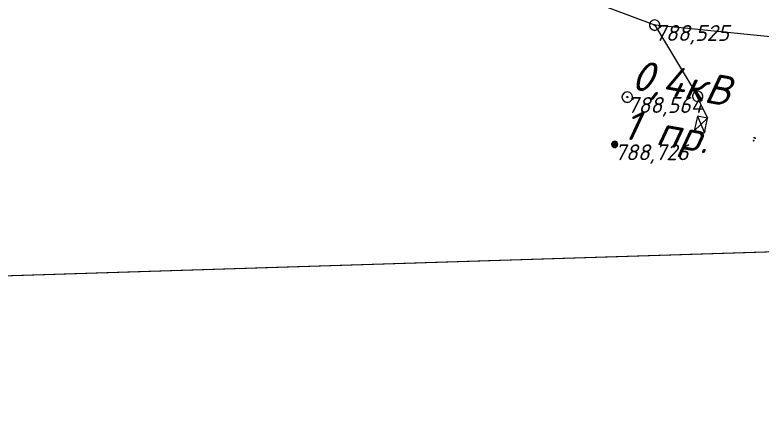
# Model space of a CAD drawing. Header units: metres. Extents: x 629572 to 645168, y 4785785 to 4790166.
# Drawn here: x 634455.1 to 634526, y 4788138 to 4788177.3 of the extents above; entities that cross this region are included whole.
import ezdxf

# ---------------------------------------------------------------- set-up
doc = ezdxf.new("R2010")
doc.units = ezdxf.units.M
doc.linetypes.add('Сплошная', pattern=[0])
doc.layers.get('0').update_dxf_attribs({"linetype": 'CONTINUOUS'})
for name, color, linetype in [('Дороги с покрытием (осевая линия)', 7, 'CONTINUOUS'), ('каб.TNS+', 7, 'CONTINUOUS'), ('Коммуникации наземные', 7, 'CONTINUOUS'), ('Нурсултан', 7, 'CONTINUOUS'), ('Оттяжки для опор', 7, 'CONTINUOUS'), ('Столбы железобетонные', 7, 'CONTINUOUS')]:
    doc.layers.add(name, color=color, linetype=linetype)
doc.layers.add('ЛЭП в.напряж.', color=10, linetype='SIL_KAB_VYSVOLT', lineweight=13)
doc.styles.add('ISOCPEUR', font='isocpeui.ttf')
doc.styles.get("Standard").update_dxf_attribs({"font": 'isocpeui.ttf'})
doc.linetypes.add('SIL_KAB_VYSVOLT', pattern='A,1.5,["<<",Standard,S=1.6,R=0,X=-1.5,Y=-0.8],5,0,1.5,[">>",Standard,S=1.6,R=0,X=-2.14,Y=-0.8],-2,8,-2', length=20)
doc.linetypes.add('TELEFON', pattern='A,8,["o",Standard,S=1,R=0,X=-4.33,Y=-0.34],-2', length=10)

# ---------------------------------------------------------------- blocks, each defined once
blk = doc.blocks.new('26 - 108.1.1 опоры  жб d-1.0')
blk.add_hatch(color=7).paths.add_polyline_path([(0, 0.05), (-0.05, 0), (0, -0.05), (0.05, 0)])
at = {"color": 7, "linetype": 'Continuous', "lineweight": 0, "const_width": 0.1, "flags": 128}
blk.add_lwpolyline([(0, 0.5), (0.191, 0.462), (0.354, 0.354), (0.462, 0.191), (0.5, 0), (0.462, -0.191), (0.354, -0.354), (0.191, -0.462), (0, -0.5), (-0.191, -0.462), (-0.354, -0.354), (-0.462, -0.191), (-0.5, 0), (-0.462, 0.191), (-0.354, 0.354), (-0.191, 0.462), (0, 0.5)], close=True, dxfattribs=at)
at = {"color": 7, "linetype": 'Continuous', "lineweight": 0, "true_color": 0xffffff, "flags": 128}
blk.add_lwpolyline([(0, 0.5), (-0.25, 0.433), (-0.433, 0.25), (-0.5, 0), (-0.433, -0.25), (-0.25, -0.433), (0, -0.5), (0.25, -0.433), (0.433, -0.25), (0.5, 0), (0.433, 0.25), (0.25, 0.433), (0, 0.5)], close=True, dxfattribs=at)
at = {"color": 7, "linetype": 'Continuous', "lineweight": 0, "flags": 128}
for points in [[(0, 0.05), (-0.05, 0), (0, -0.05), (0.05, 0), (0, 0.05)], [(0, 0.05), (0.043, 0.025), (0.043, -0.025), (0, -0.05), (-0.043, -0.025), (-0.043, 0.025), (0, 0.05)]]:
    blk.add_lwpolyline(points, close=True, dxfattribs=at)
at = {"color": 7, "style": 'ISOCPEUR', "flags": 1}
for tag in ['X', 'Высота', 'Отметка(высота) верхнего провода', 'Отметка(высота) нижнего провода', 'Отметка', 'Имя объекта CREDO-III', 'Код объекта CREDO-III', 'Номер', 'Y']:
    blk.add_attdef(tag, (0, 0), '', height=2.5, dxfattribs=at)
blk = doc.blocks.new('20 - 106.1.1 столбы дерев d-0.6')
at = {"true_color": 0xffffff}
blk.add_hatch(color=7, dxfattribs=at).paths.add_polyline_path([(0.295, 0.052), (0.193, 0.23), (0, 0.3), (0, 0.3), (-0.193, 0.23), (-0.295, 0.052), (-0.26, -0.15), (-0.103, -0.282), (0.103, -0.282), (0.26, -0.15)])
at = {"color": 7, "linetype": 'Continuous', "lineweight": 0, "const_width": 0.06, "flags": 128}
blk.add_lwpolyline([(0, 0.3), (0.139, 0.266), (0.247, 0.17), (0.298, 0.036), (0.281, -0.106), (0.199, -0.225), (0.072, -0.291), (-0.072, -0.291), (-0.199, -0.225), (-0.281, -0.106), (-0.298, 0.036), (-0.247, 0.17), (-0.139, 0.266), (0, 0.3)], close=True, dxfattribs=at)
at = {"color": 7, "linetype": 'Continuous', "lineweight": 0, "true_color": 0xffffff, "flags": 128}
blk.add_lwpolyline([(0, 0.3), (-0.193, 0.23), (-0.295, 0.052), (-0.26, -0.15), (-0.103, -0.282), (0.103, -0.282), (0.26, -0.15), (0.295, 0.052), (0.193, 0.23), (0, 0.3)], close=True, dxfattribs=at)
at = {"color": 7, "style": 'ISOCPEUR', "flags": 1}
for tag in ['X', 'Высота', 'Отметка', 'Имя объекта CREDO-III', 'Код объекта CREDO-III', 'Номер', 'Y']:
    blk.add_attdef(tag, (0, 0), '', height=2.5, dxfattribs=at)

msp = doc.modelspace()

# ---------------------------------------------------------------- hatches: boundary and pattern name
at = {"layer": 'Дороги с покрытием (осевая линия)'}
msp.add_hatch(color=7, dxfattribs=at).paths.add_polyline_path([(634525.11, 4788165.685), (634525.119, 4788165.681), (634525.119, 4788165.681), (634525.119, 4788165.681), (634525.119, 4788165.681), (634525.125, 4788165.678), (634525.128, 4788165.677), (634525.128, 4788165.677), (634525.379, 4788165.564), (634525.379, 4788165.564), (634525.388, 4788165.56), (634525.415, 4788165.62), (634525.406, 4788165.624), (634525.415, 4788165.62), (634525.417, 4788165.624), (634525.414, 4788165.628), (634525.366, 4788165.722), (634525.355, 4788165.744), (634525.353, 4788165.747), (634525.353, 4788165.748), (634525.348, 4788165.749), (634525.347, 4788165.747), (634525.346, 4788165.739), (634525.348, 4788165.749), (634525.295, 4788165.752), (634525.282, 4788165.752), (634525.348, 4788165.749), (634525.22, 4788165.775), (634525.218, 4788165.765), (634525.212, 4788165.772), (634525.112, 4788165.689), (634525.109, 4788165.685)])

# ---------------------------------------------------------------- linework, layer by layer
at = {"layer": 'каб.TNS+', "color": 3, "linetype": 'TELEFON', "lineweight": 13, "true_color": 0x00e600, "const_width": 0.1, "flags": 128}
msp.add_lwpolyline([(633230.144, 4788389.592), (633344.729, 4788403.854), (633409.357, 4788391.818), (633420.009, 4788387.98), (633437.054, 4788383.297), (633526.334, 4788366.901), (633634.565, 4788348.248), (633710.126, 4788332.171), (634104.681, 4788238.498), (634261.231, 4788230.403), (634311.884, 4788200.571), (634417.542, 4788151.457), (634579.568, 4788156.544), (634633.9, 4788158.034), (634644.582, 4788158.401), (634694.097, 4788152.282), (634733.066, 4788146.767), (634775.286, 4788140.461), (634799.265, 4788136.502), (635093.223, 4788078.935), (635226.392, 4788062.853), (635399.922, 4788029.549), (635484.356, 4788023.579), (635569.309, 4788012.235), (635621.709, 4788004.851), (635666.94, 4787992.952), (635740.027, 4787980.176), (635779.914, 4787970.332), (635826.581, 4787957.347), (635853.488, 4787947.661), (635872.702, 4787940.068), (635991.537, 4787886.465), (636187.111, 4787806.711), (636209.235, 4787765.084), (636377.357, 4787726.52), (636432.925, 4787741.365), (636490.651, 4787769.031), (636568.713, 4787804.041), (636646.25, 4787818.683), (636712.558, 4787826.654), (636770.215, 4787836.87), (636964.065, 4787865.88), (637090.976, 4787866.86), (637407.809, 4787914.614), (637650.17, 4787988.245), (637701.732, 4787996.925), (637736.588, 4788004.318), (637781.106, 4788015.857), (637823.812, 4788025.287), (637840.147, 4788027.841), (637887.457, 4788037.971), (637924.534, 4788044.77), (637950.054, 4788039.488), (637995.293, 4788042.79), (638160.082, 4788128.557), (638321.49, 4788202.495), (638407.595, 4788245.637), (638451.902, 4788258.85), (638484.142, 4788264.993), (638492.947, 4788261.65)], dxfattribs=at)
at = {"layer": 'Коммуникации наземные', "color": 7, "linetype": 'Сплошная', "lineweight": 0, "flags": 128}
msp.add_lwpolyline([(634520.807, 4788167.565), (634519.85, 4788167.762), (634519.563, 4788166.364), (634520.52, 4788166.167), (634520.807, 4788167.565)], close=True, dxfattribs=at)
for points in [[(634520.807, 4788167.565), (634519.563, 4788166.364)], [(634519.85, 4788167.762), (634520.52, 4788166.167)]]:
    msp.add_lwpolyline(points, dxfattribs=at)
at = {"layer": 'ЛЭП в.напряж.', "lineweight": 13}
for points in [[(634861.205, 4788065.116), (634848.368, 4788099.559), (634833.794, 4788140.681), (634781.231, 4788149.999), (634724.582, 4788158.953), (634664.876, 4788171.136), (634648.579, 4788163.798), (634634.207, 4788166.521), (634583.43, 4788169.564), (634515.805, 4788176.383), (634445.495, 4788202.638), (634424.908, 4788201.23), (634379.676, 4788209.63), (634326.586, 4788229.124)], [(634515.805, 4788176.383), (634519.447, 4788170.35), (634520.807, 4788167.565)]]:
    msp.add_lwpolyline(points, dxfattribs=at)
at = {"layer": 'Нурсултан', "color": 7}
for p in [(634515.805, 4788176.383, 1.848), (634513.203, 4788169.555, 1.887), (634519.882, 4788169.629, 2.051), (634520.807, 4788167.565, 2.102), (634519.563, 4788166.364, 2.07), (634520.546, 4788166.295, 2.153), (634525.174, 4788165.437, 2.547), (634512.015, 4788165.075, 2.049)]:
    msp.add_point(p, dxfattribs=at)

# ---------------------------------------------------------------- block references
at = {"layer": 'Оттяжки для опор', "color": 7, "linetype": 'Continuous'}
msp.add_blockref('20 - 106.1.1 столбы дерев d-0.6', (634512.015, 4788165.075), dxfattribs=at)
at = {"layer": 'Столбы железобетонные', "color": 7, "linetype": 'Continuous'}
for p in [(634515.805, 4788176.383), (634513.203, 4788169.555), (634519.882, 4788169.629)]:
    msp.add_blockref('26 - 108.1.1 опоры  жб d-1.0', p, dxfattribs=at)

# ---------------------------------------------------------------- texts
at = {"layer": 'ЛЭП в.напряж.', "color": 1, "insert": (634512.506, 4788164.88), "char_height": 2.8505, "attachment_point": 7, "rotation": 349.86627, "style": 'ISOCPEUR'}
msp.add_mtext('0,4кВ\\P1 пр.', dxfattribs=at)
at = {"layer": 'Нурсултан', "color": 251, "char_height": 1.5, "attachment_point": 1, "style": 'ISOCPEUR'}
for s, insert in [('788,525', (634515.805, 4788176.383, 1.848)), ('788,564', (634513.203, 4788169.555, 1.887)), ('788,726', (634512.015, 4788165.075, 2.049))]:
    msp.add_mtext(s, dxfattribs=dict(at, insert=insert))

doc.saveas('drawing.dxf')
